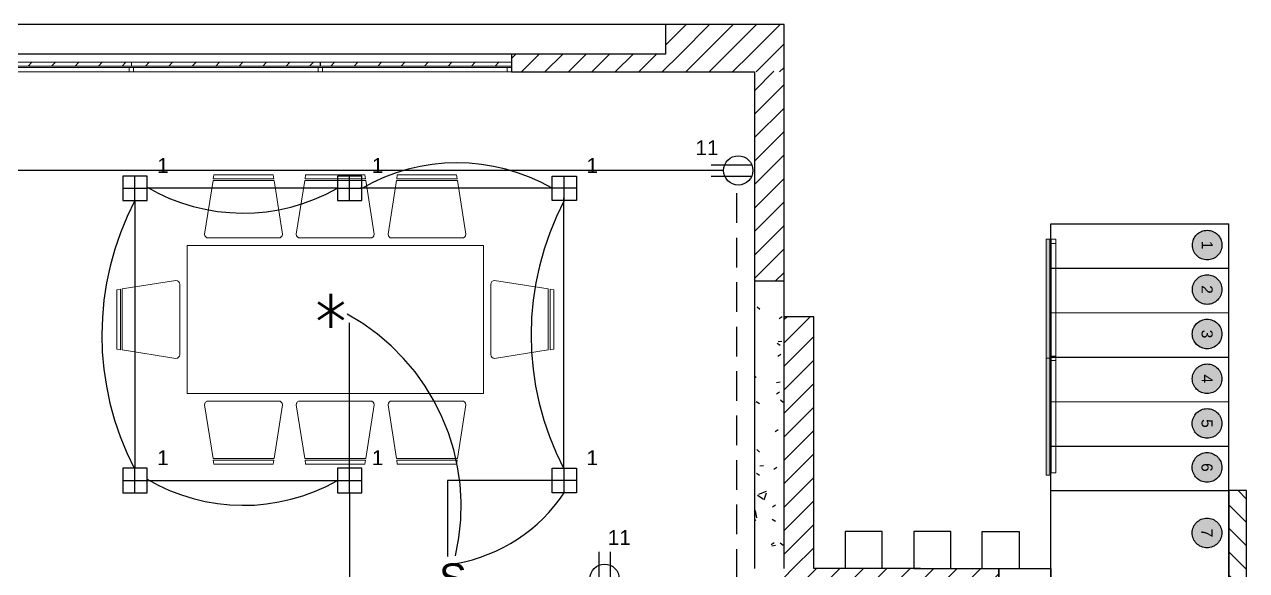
# Model space of a CAD drawing. Header units: inches. Extents: x 131 to 82119, y 71 to 16923.
# Drawn here: x 385.05 to 393.3, y 159.81 to 163.5 of the extents above; entities that cross this region are included whole.
import ezdxf
from ezdxf.enums import TextEntityAlignment as Align

# ---------------------------------------------------------------- set-up
doc = ezdxf.new("R2010")
doc.units = ezdxf.units.IN
doc.header["$MEASUREMENT"] = 0
for name, pattern in [('CENTER', [2, 1.25, -0.25, 0.25, -0.25]), ('HIDDEN', [9.525, 6.35, -3.175]), ('PISO', [0.3, 0.2, -0.1])]:
    doc.linetypes.add(name, pattern=pattern)
for name, color, linetype in [('A-ACHU-SOLID 255', 255, 'Continuous'), ('A-MURO', 2, 'Continuous'), ('A-PROY', 33, 'HIDDEN'), ('A-TEXT-EJES', 195, 'CENTER'), ('Arquitectonico', 253, 'Continuous'), ('INTERRUPTORES', 6, 'Continuous'), ('LAMPARAS', 20, 'Continuous'), ('Retorno', 5, 'HIDDEN')]:
    doc.layers.add(name, color=color, linetype=linetype)
for name, color, linetype, lineweight in [('A-GLAZ-CURT-MCUT', 52, 'Continuous', 18), ('A-GLAZ-CURT-OTLN', 52, 'Continuous', 18), ('A-GLAZ-CWMG-MCUT', 51, 'Continuous', 18), ('A-GLAZ-CWMG-OTLN', 51, 'Continuous', 18), ('A-WALL-____-PATT', 111, 'Continuous', 18), ('DUCTO-PARED O TECHO', 7, 'Continuous', 25), ('DUCTO-PISO', 7, 'PISO', 25), ('I-FURN-____-OTLN', 30, 'Continuous', 18), ('SIMBOLOGIA', 150, 'Continuous', 25)]:
    doc.layers.add(name, color=color, linetype=linetype, lineweight=lineweight)
doc.styles.add('ROMANS', font='romans.shx', dxfattribs={"width": 0.625})
doc.styles.get("Standard").update_dxf_attribs({"font": 'arial.ttf'})
doc.styles.add('swis Lt BT', font='swissl.ttf')
pattern_1 = [(50, (398.6606, 171.25755), (0.546432, -0.047308), [0.057, -0.629]), (355, (398.6606, 171.25755), (-0.105429, 0.57337), [0.046, -0.503]), (100.451, (398.7056, 171.25355), (0.440955, 0.525708), [0.049, -0.534]), (46.184, (398.6606, 171.41055), (0.813123, -0.12606), [0.086, -0.943]), (96.636, (398.7286, 171.39955), (0.711995, 0.74225), [0.073, -0.801]), (351.184, (398.6606, 171.41055), (0.71223, 0.742616), [0.069, -0.754]), (21, (398.7366, 171.37255), (0.454985, -0.306292), [0.057, -0.629]), (326, (398.7366, 171.37255), (0.185766, 0.552594), [0.046, -0.503]), (71.451, (398.7746, 171.34655), (0.640536, 0.246016), [0.049, -0.534]), (37.5, (398.66059, 171.25755), (0.009206, 0.2541166), [0.025, -0.472, 0.025, -0.485, -0.505]), (37.5, (398.66059, 171.25755), (0.009206, 0.2541166), [-1.007, 0.025, -0.48]), (7.5, (398.6606, 171.25755), (0.200461, 0.300738), [0.025, -0.266, 0.025, -0.46, -0.192]), (7.5, (398.6606, 171.25755), (0.200461, 0.300738), [-0.776, 0.025, -0.167]), (327.5, (398.49059, 171.25755), (0.406483, -0.0170776), [0.025, -0.165, 0.025, -0.569, -0.789]), (327.5, (398.49059, 171.25755), (0.406483, -0.0170776), [-0.785, 0.025, -0.764]), (317.5, (398.4146, 171.25755), (0.443999, 0.076008), [0.025, -0.223, 0.025, -0.37, -0.56]), (317.5, (398.4146, 171.25755), (0.443999, 0.076008), [-0.642, 0.025, -0.535])]
pattern_2 = [(45, (398.66059, 171.25755), (-0.079196, 0.079196), [])]
pattern_3 = [(45, (398.66059, 171.37354), (-0.079196, 0.079196), [])]

# ---------------------------------------------------------------- blocks, each defined once
blk = doc.blocks.new('System Panel - Glazed-1526677-ARQ-P1')
at = {"layer": 'A-GLAZ-CURT-OTLN'}
h = blk.add_hatch(dxfattribs=at)
h.set_pattern_fill('FP_43', color=8, style=0, pattern_type=2)
h.set_pattern_definition([(45, (13.52, 8.183), (-0.07919596, 0.07919596), [])])
h.paths.add_polyline_path([(0.6302, 0.0245), (0.6302, 0.0495), (-0.6302, 0.0495), (-0.6302, 0.0245), (0.5438, 0.0245)], flags=0)
at = {"layer": 'A-GLAZ-CURT-MCUT'}
for p, q in [((0.6302, 0.0495), (-0.6302, 0.0495)), ((-0.6302, 0.0495), (-0.6302, 0.0245)), ((-0.6302, 0.0245), (0.6302, 0.0245)), ((0.6302, 0.0245), (0.6302, 0.0495))]:
    blk.add_line(p, q, dxfattribs=at)
blk = doc.blocks.new('System Panel - Glazed-1526678-ARQ-P1')
at = {"layer": 'A-GLAZ-CURT-OTLN'}
h = blk.add_hatch(dxfattribs=at)
h.set_pattern_fill('FP_44', color=8, style=0, pattern_type=2)
h.set_pattern_definition([(45, (12.252, 8.183), (-0.079196, 0.079196), [])])
h.paths.add_polyline_path([(0.2686, 0.0245), (0.6377, 0.0245), (0.6377, 0.0495), (-0.6377, 0.0495), (-0.6377, 0.0245), (0.0204, 0.0245)], flags=0)
at = {"layer": 'A-GLAZ-CURT-MCUT'}
for p, q in [((0.6377, 0.0495), (-0.6377, 0.0495)), ((-0.6377, 0.0495), (-0.6377, 0.0245)), ((-0.6377, 0.0245), (0.6377, 0.0245)), ((0.6377, 0.0245), (0.6377, 0.0495))]:
    blk.add_line(p, q, dxfattribs=at)
blk = doc.blocks.new('Rectangular Mullion - 30mm Square-V23-ARQ-P1')
at = {"layer": 'A-GLAZ-CWMG-MCUT'}
for p, q in [((-0.03, 0.015), (0, 0.015)), ((-0.03, -0.015), (-0.03, 0.015)), ((0, 0.015), (0, -0.015)), ((0, -0.015), (-0.03, -0.015))]:
    blk.add_line(p, q, dxfattribs=at)
blk = doc.blocks.new('Rectangular Mullion - 30mm Square-V24-ARQ-P1')
at = {"layer": 'A-GLAZ-CWMG-MCUT'}
for p, q in [((-0.015, 0.015), (0.015, 0.015)), ((-0.015, -0.015), (-0.015, 0.015)), ((0.015, 0.015), (0.015, -0.015)), ((0.015, -0.015), (-0.015, -0.015))]:
    blk.add_line(p, q, dxfattribs=at)
blk = doc.blocks.new('Rectangular Mullion - 30mm Square-1438073-ARQ-P1')
at = {"layer": 'A-GLAZ-CWMG-OTLN'}
for p, q in [((-6.2692, 2.4994), (-7.5147, 2.4994)), ((-6.2692, 2.4694), (-7.5147, 2.4694))]:
    blk.add_line(p, q, dxfattribs=at)
blk = doc.blocks.new('Rectangular Mullion - 30mm Square-1438074-ARQ-P1')
at = {"layer": 'A-GLAZ-CWMG-OTLN'}
for p, q in [((-7.5447, 2.4994), (-8.7602, 2.4994)), ((-7.5447, 2.4694), (-8.7602, 2.4694))]:
    blk.add_line(p, q, dxfattribs=at)
blk = doc.blocks.new('System Panel - Glazed-1526679-ARQ-P1')
at = {"layer": 'A-GLAZ-CURT-OTLN'}
h = blk.add_hatch(dxfattribs=at)
h.set_pattern_fill('FP_45', color=8, style=0, pattern_type=2)
h.set_pattern_definition([(45, (10.969, 8.183), (-0.079196, 0.079196), [])])
h.paths.add_polyline_path([(0.2267, 0.0245), (0.6452, 0.0245), (0.6452, 0.0495), (-0.6452, 0.0495), (-0.6452, 0.0245), (-0.0215, 0.0245)], flags=0)
at = {"layer": 'A-GLAZ-CURT-MCUT'}
for p, q in [((0.6452, 0.0495), (-0.6452, 0.0495)), ((-0.6452, 0.0495), (-0.6452, 0.0245)), ((-0.6452, 0.0245), (0.6452, 0.0245)), ((0.6452, 0.0245), (0.6452, 0.0495))]:
    blk.add_line(p, q, dxfattribs=at)
blk = doc.blocks.new('Rectangular Mullion - 30mm Square-V25-ARQ-P1')
at = {"layer": 'A-GLAZ-CWMG-MCUT'}
for p, q in [((-0.015, 0.015), (0.015, 0.015)), ((-0.015, -0.015), (-0.015, 0.015)), ((0.015, 0.015), (0.015, -0.015)), ((0.015, -0.015), (-0.015, -0.015))]:
    blk.add_line(p, q, dxfattribs=at)
blk = doc.blocks.new('INDICADOR EJES')
at = {"layer": 'A-ACHU-SOLID 255'}
h = blk.add_hatch(color=256, dxfattribs=at)
edge = h.paths.add_edge_path()
edge.add_arc((0, 0.004), 0.004, 0, 360)
at = {"color": 0}
blk.add_circle((0, 0.004), 0.004, dxfattribs=at)
at = {"color": 0, "style": 'swis Lt BT'}
blk.add_attdef('1', text='', height=0.003, dxfattribs=at).set_placement((0, 0.004), align=Align.MIDDLE_CENTER)
blk = doc.blocks.new('System Panel - Glazed-1488045-ARQ-P1')
at = {"layer": 'A-GLAZ-CURT-OTLN'}
blk.add_hatch(color=256, dxfattribs=at).paths.add_polyline_path([(-0.3945, 0.0495), (-0.3945, 0.0245), (0.3945, 0.0245), (0.3945, 0.0495), (0.0344, 0.0495)], flags=0)
for p, q in [((-0.3945, 0.0495), (0.3945, 0.0495)), ((-0.3945, 0.0495), (-0.3945, 0.0245)), ((0.3945, 0.0245), (-0.3945, 0.0245)), ((0.3945, 0.0495), (0.3945, 0.0245))]:
    blk.add_line(p, q, dxfattribs=at)
blk = doc.blocks.new('System Panel - Glazed-1488044-ARQ-P1')
at = {"layer": 'A-GLAZ-CURT-OTLN'}
blk.add_hatch(color=256, dxfattribs=at).paths.add_polyline_path([(-0.402, 0.0245), (0.402, 0.0245), (0.402, 0.0495), (-0.402, 0.0495)], flags=0)
for p, q in [((-0.402, 0.0495), (0.402, 0.0495)), ((-0.402, 0.0495), (-0.402, 0.0245)), ((0.402, 0.0245), (-0.402, 0.0245)), ((0.402, 0.0495), (0.402, 0.0245))]:
    blk.add_line(p, q, dxfattribs=at)
blk = doc.blocks.new('Rectangular Mullion - 30mm Square-1488043-ARQ-P1')
at = {"layer": 'A-GLAZ-CWMG-OTLN'}
for p, q in [((0, -5.8737), (0.03, -5.8737)), ((0, -6.6327), (0, -5.8737)), ((0.03, -5.8737), (0.03, -6.6327)), ((0.03, -6.6327), (0, -6.6327))]:
    blk.add_line(p, q, dxfattribs=at)
blk = doc.blocks.new('Rectangular Mullion - 30mm Square-1488009-ARQ-P1')
at = {"layer": 'A-GLAZ-CWMG-OTLN'}
for p, q in [((-0.015, -0.015), (-0.015, 0.015)), ((-0.015, 0.015), (0.015, 0.015)), ((0.015, 0.015), (0.015, -0.015)), ((0.015, -0.015), (-0.015, -0.015))]:
    blk.add_line(p, q, dxfattribs=at)
blk = doc.blocks.new('Rectangular Mullion - 30mm Square-1488014-ARQ-P1')
at = {"layer": 'A-GLAZ-CWMG-OTLN'}
for p, q in [((-0.03, -0.015), (-0.03, 0.015)), ((-0.03, 0.015), (0, 0.015)), ((0, 0.015), (0, -0.015)), ((0, -0.015), (-0.03, -0.015))]:
    blk.add_line(p, q, dxfattribs=at)
blk = doc.blocks.new('A$C633049BD')
at = {"layer": 'A-GLAZ-CURT-OTLN', "rotation": 90.00000000000031}
for name, p in [('System Panel - Glazed-1488044-ARQ-P1', (-0.217, 1.0464)), ('System Panel - Glazed-1488045-ARQ-P1', (-0.217, 0.25))]:
    blk.add_blockref(name, p, dxfattribs=at)
at = {"layer": 'A-GLAZ-CWMG-OTLN', "extrusion": (0, 0, -1), "rotation": 89.99999999999972}
for name, p in [('Rectangular Mullion - 30mm Square-1488014-ARQ-P1', (0.217, 1.4484)), ('Rectangular Mullion - 30mm Square-1488009-ARQ-P1', (0.217, 0.6445))]:
    blk.add_blockref(name, p, dxfattribs=at)
at = {"layer": 'A-GLAZ-CWMG-OTLN'}
for p in [(-0.232, 7.2922), (-0.232, 6.5032)]:
    blk.add_blockref('Rectangular Mullion - 30mm Square-1488043-ARQ-P1', p, dxfattribs=at)
blk = doc.blocks.new('A$C798B2CDA')
at = {"layer": 'A-WALL-____-PATT'}
h = blk.add_hatch(dxfattribs=at)
h.set_pattern_fill('FP_1', color=8, angle=-90, style=0, pattern_type=2)
h.set_pattern_definition([(315, (2.27426, -3.68721), (0.079196, 0.079196), [])])
h.paths.add_polyline_path([(1.2021, -0.0733), (1.3217, -0.0733), (1.3217, 0.5264), (1.2018, 0.5264), (1.2018, -0.0391)])
h = blk.add_hatch(dxfattribs=at)
h.set_pattern_fill('FP_1', color=8, angle=-90, style=0, pattern_type=2)
h.set_pattern_definition([(315, (2.27426, -6.08682), (0.079196, 0.079196), [])])
h.paths.add_polyline_path([(1.2021, -2.4729), (1.3217, -2.4729), (1.3217, -1.8732), (1.2018, -1.8732), (1.2018, -2.4387)])
h = blk.add_hatch(dxfattribs=at)
h.set_pattern_fill('FP_1', color=8, angle=-90, style=0, pattern_type=2)
h.set_pattern_definition([(315, (2.27426, -8.48653), (0.079196, 0.079196), [])])
h.paths.add_polyline_path([(1.2021, -4.8726), (1.3217, -4.8726), (1.3217, -4.2729), (1.2018, -4.2729), (1.2018, -4.8384)])
h = blk.add_hatch(dxfattribs=at)
h.set_pattern_fill('FP_1', color=8, style=0, pattern_type=2)
h.set_pattern_definition([(45, (4.51329, -5.71907), (-0.079196, 0.079196), [])])
h.paths.add_polyline_path([(0.8994, -6.7913), (0.8994, -6.6716), (0.2997, -6.6716), (0.2997, -6.7915), (0.8652, -6.7915)])
for p, q in [((1.2008, -2.5765), (1.2008, -4.1694)), ((1.196, -4.8773), (1.2055, -4.8773))]:
    blk.add_line(p, q)
at = {"layer": 'A-MURO'}
for points in [[(1.2021, 0.5264), (1.2021, -0.0733), (1.3217, -0.0733), (1.3217, 0.5264)], [(1.2007, -1.8732), (1.2007, -2.4729), (1.3204, -2.4729), (1.3204, -1.8732)], [(1.2007, -4.2729), (1.2007, -4.8726), (1.3204, -4.8726), (1.3204, -4.2729)], [(0.2997, -6.7926), (0.8994, -6.7926), (0.8994, -6.6729), (0.2997, -6.6729)], [(0.2997, -6.7926), (0.8994, -6.7926), (0.8994, -6.6729), (0.2997, -6.6729)]]:
    blk.add_lwpolyline(points, close=True, dxfattribs=at)
at = {"layer": 'A-PROY'}
for p, q in [((0.001, 2.3271), (1.203, 2.3264)), ((1.2013, -0.6336), (1.203, 2.3264)), ((0.0008, 2.0271), (1.2028, 2.0264)), ((0.0006, 1.7271), (1.2026, 1.7264)), ((0.0004, 1.4271), (1.2025, 1.4264)), ((0.0002, 1.1271), (1.2023, 1.1264)), ((0.0001, 0.8271), (1.2021, 0.8264)), ((-0.0001, 0.5271), (1.2019, 0.5264)), ((-0.0016, -0.0732), (1.2016, -0.0732)), ((-0.0016, -0.3732), (1.2016, -0.3732)), ((1.2013, -0.6336), (1.2008, -2.1536)), ((-0.0018, -0.6732), (1.2015, -0.6732)), ((-0.0016, -0.9732), (1.2016, -0.9732)), ((-0.0016, -1.2732), (1.2017, -1.2732)), ((-0.0015, -1.5732), (1.2017, -1.5732)), ((-0.0025, -1.8732), (1.2007, -1.8732)), ((-0.0025, -2.4729), (1.2007, -2.4729)), ((1.2007, -2.4729), (1.2007, -4.2729)), ((-0.0021, -2.7729), (1.2012, -2.7729)), ((-0.0025, -3.0729), (1.2007, -3.0729)), ((-0.0025, -3.3729), (1.2007, -3.3729)), ((-0.0025, -3.6729), (1.2007, -3.6729)), ((-0.0025, -3.9729), (1.2007, -3.9729)), ((-0.0025, -4.2729), (1.2007, -4.2729)), ((1.2007, -4.8726), (1.2007, -6.6729)), ((1.2007, -6.6729), (0, -6.6729))]:
    blk.add_line(p, q, dxfattribs=at)
blk.add_blockref('A$C633049BD', (0.2358, 0.775))
at = {"xscale": -1}
for p in [(0.9654, -1.6253), (0.9641, -4.0249), (0.9641, -6.4246)]:
    blk.add_blockref('A$C633049BD', p, dxfattribs=at)
at = {"layer": 'A-TEXT-EJES', "xscale": 24.99999999999999, "yscale": 24.99999999999999, "zscale": 24.99999999999999, "rotation": 269.9999999999999}
for p, values in [((0.9559, 2.183), {'1': '1'}), ((0.9557, 1.8832), {'1': '2'}), ((0.9555, 1.5831), {'1': '3'}), ((0.9554, 1.281), {'1': '4'}), ((0.9551, 0.9797), {'1': '5'}), ((0.9549, 0.6831), {'1': '6'}), ((0.9547, 0.2407), {'1': '7'}), ((0.9545, -0.2228), {'1': '8'}), ((0.9545, -0.5295), {'1': '9'}), ((0.9545, -0.8127), {'1': '10'}), ((0.9545, -1.1336), {'1': '11'}), ((0.9545, -1.4243), {'1': '12'}), ((0.9545, -1.7225), {'1': '13'}), ((0.9545, -2.1513), {'1': '14'}), ((0.9545, -2.6179), {'1': '15'}), ((0.9545, -2.916), {'1': '16'}), ((0.9545, -3.2193), {'1': '17'}), ((0.9545, -3.5223), {'1': '18'}), ((0.9545, -3.8196), {'1': '19'}), ((0.9545, -4.1221), {'1': '20'})]:
    blk.add_blockref('INDICADOR EJES', p, dxfattribs=at).add_auto_attribs(values)
blk = doc.blocks.new('SILLA COMEDOR AUXILIAR')
at = {"layer": 'I-FURN-____-OTLN'}
for p, q in [((3302.0121, 1494.5984), (3301.9555, 1494.2359)), ((3302.0122, 1494.5984), (3302.4239, 1494.5984)), ((3302.018, 1494.6359), (3302.0141, 1494.6109)), ((3302.4219, 1494.6109), (3302.0141, 1494.6109)), ((3302.018, 1494.6359), (3302.418, 1494.6359)), ((3302.4219, 1494.6109), (3302.418, 1494.6359)), ((3302.4805, 1494.2359), (3302.4238, 1494.5984)), ((3301.9805, 1494.2109), (3302.4555, 1494.2109))]:
    blk.add_line(p, q, dxfattribs=at)
for centre, start, end in [((3301.9805, 1494.2359), 180, 270), ((3302.4555, 1494.2359), 270, 0)]:
    blk.add_arc(centre, 0.025, start, end, dxfattribs=at)
blk = doc.blocks.new('comedor final')
at = {"layer": 'I-FURN-____-OTLN'}
blk.add_lwpolyline([(3315.1416, 1499.3133), (3317.1416, 1499.3133), (3317.1416, 1498.3133), (3315.1416, 1498.3133)], close=True, dxfattribs=at)
at = {"layer": 'A-MURO', "xscale": -1}
for p in [(6617.7405, 5.1524), (6618.3596, 5.1524)]:
    blk.add_blockref('SILLA COMEDOR AUXILIAR', p, dxfattribs=at)
at = {"layer": 'A-MURO'}
blk.add_blockref('SILLA COMEDOR AUXILIAR', (14.5428, 5.1524), dxfattribs=at)
for p, rotation in [((4809.3025, -1803.4046), 90), ((6617.7405, 2992.4742), 180), ((6618.3596, 2992.4742), 180)]:
    blk.add_blockref('SILLA COMEDOR AUXILIAR', p, dxfattribs=dict(at, rotation=rotation))
at = {"layer": 'A-MURO', "xscale": -1, "rotation": 270}
blk.add_blockref('SILLA COMEDOR AUXILIAR', (1822.9807, -1803.4046), dxfattribs=at)
at = {"layer": 'I-FURN-____-OTLN', "xscale": -1, "rotation": 180}
blk.add_blockref('SILLA COMEDOR AUXILIAR', (14.5428, 2992.4742), dxfattribs=at)
blk = doc.blocks.new('TOMA')
at = {"layer": 'SIMBOLOGIA'}
for p, q in [((-0.0301, 0.2165), (-0.0301, 0.0062)), ((0.0294, 0.2165), (0.0294, 0.1463)), ((0.0294, 0.1463), (0.0294, 0.0059))]:
    blk.add_line(p, q, dxfattribs=at)
blk.add_circle((0, 0.0761), 0.0761, dxfattribs=at)

msp = doc.modelspace()

# ---------------------------------------------------------------- hatches: boundary and pattern name
at = {"layer": 'Arquitectonico'}
h = msp.add_hatch(dxfattribs=at)
h.set_pattern_fill('FP_37', color=256, angle=360, style=0, pattern_type=2)
h.set_pattern_definition(pattern_3)
h.paths.add_polyline_path([(390.1769, 163.2959), (390.1769, 163.4959), (389.3769, 163.4959), (389.3769, 163.2959), (389.6558, 163.2959)])
h = msp.add_hatch(dxfattribs=at)
h.set_pattern_fill('FP_37', color=256, angle=360, style=0, pattern_type=2)
h.set_pattern_definition(pattern_3)
h.paths.add_polyline_path([(390.1769, 163.1759), (390.1769, 163.2959), (388.3369, 163.2959), (388.3369, 163.1759), (389.6558, 163.1759)])
h = msp.add_hatch(dxfattribs=at)
h.set_pattern_fill('FP_37', color=256, angle=360, style=0, pattern_type=2)
h.set_pattern_definition(pattern_2)
h.paths.add_polyline_path([(390.1769, 161.7659), (390.1769, 163.1799), (389.9769, 163.1799), (389.9769, 161.7659)], flags=0)
h = msp.add_hatch(dxfattribs=at)
h.set_pattern_fill('FP_31', color=256, angle=360, style=0, pattern_type=2)
h.set_pattern_definition(pattern_1)
h.paths.add_polyline_path([(390.1769, 159.5244), (390.1769, 161.7659), (389.9769, 161.7659), (389.9769, 159.5244), (390.1522, 159.5244)], flags=0)
h = msp.add_hatch(dxfattribs=at)
h.set_pattern_fill('FP_37', color=256, angle=360, style=0, pattern_type=2)
h.set_pattern_definition(pattern_2)
h.paths.add_polyline_path([(390.3769, 159.8244), (390.3769, 161.5244), (390.1769, 161.5244), (390.1769, 159.8244), (390.4004, 159.8244)])
h = msp.add_hatch(dxfattribs=at)
h.set_pattern_fill('FP_37', color=256, angle=360, style=0, pattern_type=2)
h.set_pattern_definition(pattern_2)
h.paths.add_polyline_path([(391.6269, 159.7044), (391.6269, 159.8244), (390.1769, 159.8244), (390.1769, 159.7044), (391.1451, 159.7044)], flags=0)
h = msp.add_hatch(dxfattribs=at)
h.set_pattern_fill('FP_31', color=256, angle=360, style=0, pattern_type=2)
h.set_pattern_definition(pattern_1)
h.paths.add_polyline_path([(391.8569, 159.3244), (391.9769, 159.3244), (391.9769, 159.8244), (391.6269, 159.8244), (391.6269, 159.3244), (391.6415, 159.3244)], flags=0)

# ---------------------------------------------------------------- linework, layer by layer
for p, q in [((389.3769, 163.4959), (384.2104, 163.4959)), ((389.3769, 163.4959), (389.3769, 163.2959)), ((390.1769, 163.4959), (389.3769, 163.4959)), ((390.1769, 159.8244), (390.1769, 163.4959)), ((389.3769, 163.2959), (384.3304, 163.2959)), ((388.3369, 163.2959), (388.3369, 163.1759)), ((388.3369, 163.1759), (389.9769, 163.1759)), ((389.9769, 163.1754), (389.9769, 159.8244)), ((391.9769, 159.8244), (391.9769, 162.1515)), ((389.9769, 161.7659), (390.1769, 161.7659)), ((389.9769, 161.7659), (390.1769, 161.7659)), ((390.3769, 161.5244), (390.1769, 161.5244)), ((390.3769, 159.8244), (390.3769, 161.5244)), ((390.8394, 160.0744), (390.5894, 160.0744)), ((390.5894, 160.0744), (390.5894, 159.8244)), ((390.8394, 159.8244), (390.8394, 160.0744)), ((391.3019, 160.0744), (391.0519, 160.0744)), ((391.0519, 160.0744), (391.0519, 159.8244)), ((391.3019, 159.8244), (391.3019, 160.0744)), ((391.5144, 160.0744), (391.7644, 160.0744)), ((391.5144, 159.8244), (391.5144, 160.0744)), ((391.7644, 160.0744), (391.7644, 159.8244)), ((390.8394, 159.8244), (390.3769, 159.8244)), ((391.0969, 159.8244), (390.8394, 159.8244)), ((391.0519, 159.8244), (391.9769, 159.8244)), ((391.6269, 159.8244), (391.6269, 159.7044)), ((391.6269, 159.7044), (391.6269, 159.8244)), ((391.9769, 159.3244), (391.9769, 159.8244)), ((391.9769, 159.8244), (391.9769, 157.9154))]:
    msp.add_line(p, q, dxfattribs=at)
at = {"layer": 'DUCTO-PARED O TECHO'}
for points in [[(389.7688, 162.5111), (384.6995, 162.5111)], [(387.1613, 162.3906), (385.877, 162.3906)], [(388.6102, 162.3906), (387.3154, 162.3906)], [(385.7946, 162.3082), (385.7946, 160.5016)], [(388.6895, 160.498), (388.6895, 162.3262)], [(387.2436, 160.5016), (387.2436, 161.482)], [(385.877, 160.4193), (387.1613, 160.4193)], [(388.6102, 160.4193), (387.9045, 160.4193), (387.9045, 159.9066)], [(387.2436, 160.3369), (387.2436, 158.9657)]]:
    msp.add_lwpolyline(points, dxfattribs=at)
at = {"layer": 'DUCTO-PISO'}
msp.add_line((389.8567, 159.7566), (389.8567, 162.3821), dxfattribs=at)
at = {"layer": 'LAMPARAS'}
for p, q in [((385.877, 162.4729), (385.7123, 162.4729)), ((385.7123, 162.4729), (385.7123, 162.3082)), ((385.7946, 162.3082), (385.7946, 162.4729)), ((387.326, 162.4729), (387.1613, 162.4729)), ((387.1613, 162.4729), (387.1613, 162.3082)), ((387.2436, 162.3082), (387.2436, 162.4729)), ((388.6102, 162.4729), (388.775, 162.4729)), ((388.6926, 162.3082), (388.6926, 162.4729)), ((388.775, 162.4729), (388.775, 162.3082)), ((385.7123, 162.3906), (385.877, 162.3906)), ((387.1613, 162.3906), (387.326, 162.3906)), ((388.775, 162.3906), (388.6102, 162.3906)), ((385.7123, 162.3082), (385.877, 162.3082)), ((387.1613, 162.3082), (387.326, 162.3082)), ((388.775, 162.3082), (388.6102, 162.3082)), ((385.877, 160.5016), (385.7123, 160.5016)), ((385.7123, 160.5016), (385.7123, 160.3369)), ((385.7946, 160.3369), (385.7946, 160.5016)), ((387.326, 160.5016), (387.1613, 160.5016)), ((387.1613, 160.5016), (387.1613, 160.3369)), ((387.2436, 160.3369), (387.2436, 160.5016)), ((388.6102, 160.5016), (388.775, 160.5016)), ((388.6926, 160.3369), (388.6926, 160.5016)), ((388.775, 160.5016), (388.775, 160.3369)), ((385.7123, 160.4193), (385.877, 160.4193)), ((387.1613, 160.4193), (387.326, 160.4193)), ((388.775, 160.4193), (388.6102, 160.4193)), ((385.7123, 160.3369), (385.877, 160.3369)), ((387.1613, 160.3369), (387.326, 160.3369)), ((388.775, 160.3369), (388.6102, 160.3369))]:
    msp.add_line(p, q, dxfattribs=at)
for points in [[(385.7123, 162.3082), (385.877, 162.3082), (385.877, 162.4729), (385.7123, 162.4729)], [(387.1613, 162.3082), (387.326, 162.3082), (387.326, 162.4729), (387.1613, 162.4729)], [(388.775, 162.3082), (388.6102, 162.3082), (388.6102, 162.4729), (388.775, 162.4729)], [(385.7123, 160.3369), (385.877, 160.3369), (385.877, 160.5016), (385.7123, 160.5016)], [(387.1613, 160.3369), (387.326, 160.3369), (387.326, 160.5016), (387.1613, 160.5016)], [(388.775, 160.3369), (388.6102, 160.3369), (388.6102, 160.5016), (388.775, 160.5016)]]:
    msp.add_lwpolyline(points, close=True, dxfattribs=at)
at = {"layer": 'Retorno'}
for centre, radius, start, end in [((387.9683, 161.275), 1.2871, 60.08088, 119.95749), ((386.5262, 163.51), 1.2871, 239.69004, 299.56665), ((387.5281, 161.4001), 1.9569, 152.35159, 207.45022), ((390.4261, 161.4001), 1.9569, 152.35159, 207.45022), ((386.5187, 160.2443), 1.4782, 347.00341, 61.30243), ((386.5262, 161.5387), 1.2871, 239.69004, 299.56665), ((387.7712, 160.9486), 1.106, 280.05697, 326.42008)]:
    msp.add_arc(centre, radius, start, end, dxfattribs=at)

# ---------------------------------------------------------------- block references
at = {"layer": 'Arquitectonico'}
for name, p in [('System Panel - Glazed-1526677-ARQ-P1', (385.1406, 163.1909)), ('Rectangular Mullion - 30mm Square-1438074-ARQ-P1', (393.3006, 160.7065)), ('System Panel - Glazed-1526678-ARQ-P1', (386.4086, 163.1909)), ('Rectangular Mullion - 30mm Square-1438073-ARQ-P1', (393.3006, 160.7065)), ('System Panel - Glazed-1526679-ARQ-P1', (387.6916, 163.1909)), ('Rectangular Mullion - 30mm Square-1438073-ARQ-P1', (394.5761, 160.7065)), ('comedor final', (-2928.9948, -1337.3079)), ('A$C798B2CDA', (391.9769, 159.8244))]:
    msp.add_blockref(name, p, dxfattribs=at)
at = {"layer": 'Arquitectonico', "extrusion": (0, 0, -1), "rotation": 180}
for name, p in [('Rectangular Mullion - 30mm Square-V24-ARQ-P1', (-385.7709, 163.1909)), ('Rectangular Mullion - 30mm Square-V25-ARQ-P1', (-387.0464, 163.1909)), ('Rectangular Mullion - 30mm Square-V23-ARQ-P1', (-388.3369, 163.1909))]:
    msp.add_blockref(name, p, dxfattribs=at)
at = {"layer": 'SIMBOLOGIA', "xscale": 1.29829461337991, "yscale": 1.29829461337991, "zscale": 1.29829461337991, "rotation": 90}
msp.add_blockref('TOMA', (389.9664, 162.5111), dxfattribs=at)
at = {"layer": 'SIMBOLOGIA', "xscale": 1.29829461337991, "yscale": 1.29829461337991, "zscale": 1.29829461337991}
msp.add_blockref('TOMA', (388.9652, 159.6578), dxfattribs=at)

# ---------------------------------------------------------------- texts
for s, p in [('11', (389.6562, 162.6143)), ('1', (385.9839, 162.4942)), ('1', (387.4329, 162.4942)), ('1', (388.8819, 162.4942)), ('1', (385.9839, 160.5229)), ('1', (387.4329, 160.5229)), ('1', (388.8819, 160.5229)), ('11', (389.0642, 159.9847))]:
    msp.add_text(s, height=0.1).set_placement(p, align=Align.CENTER)
at = {"layer": 'INTERRUPTORES', "insert": (387.8479, 159.8597), "char_height": 0.2, "attachment_point": 1}
msp.add_mtext_dynamic_manual_height_columns('\\pt0.0082306;S{\\H0.5x;2}', width=0.353086, gutter_width=12.5, heights=[0], dxfattribs=at)
at = {"layer": 'LAMPARAS', "style": 'ROMANS'}
msp.add_text('*', height=0.3993, dxfattribs=at).set_placement((386.9812, 161.2786))

doc.saveas('drawing.dxf')
